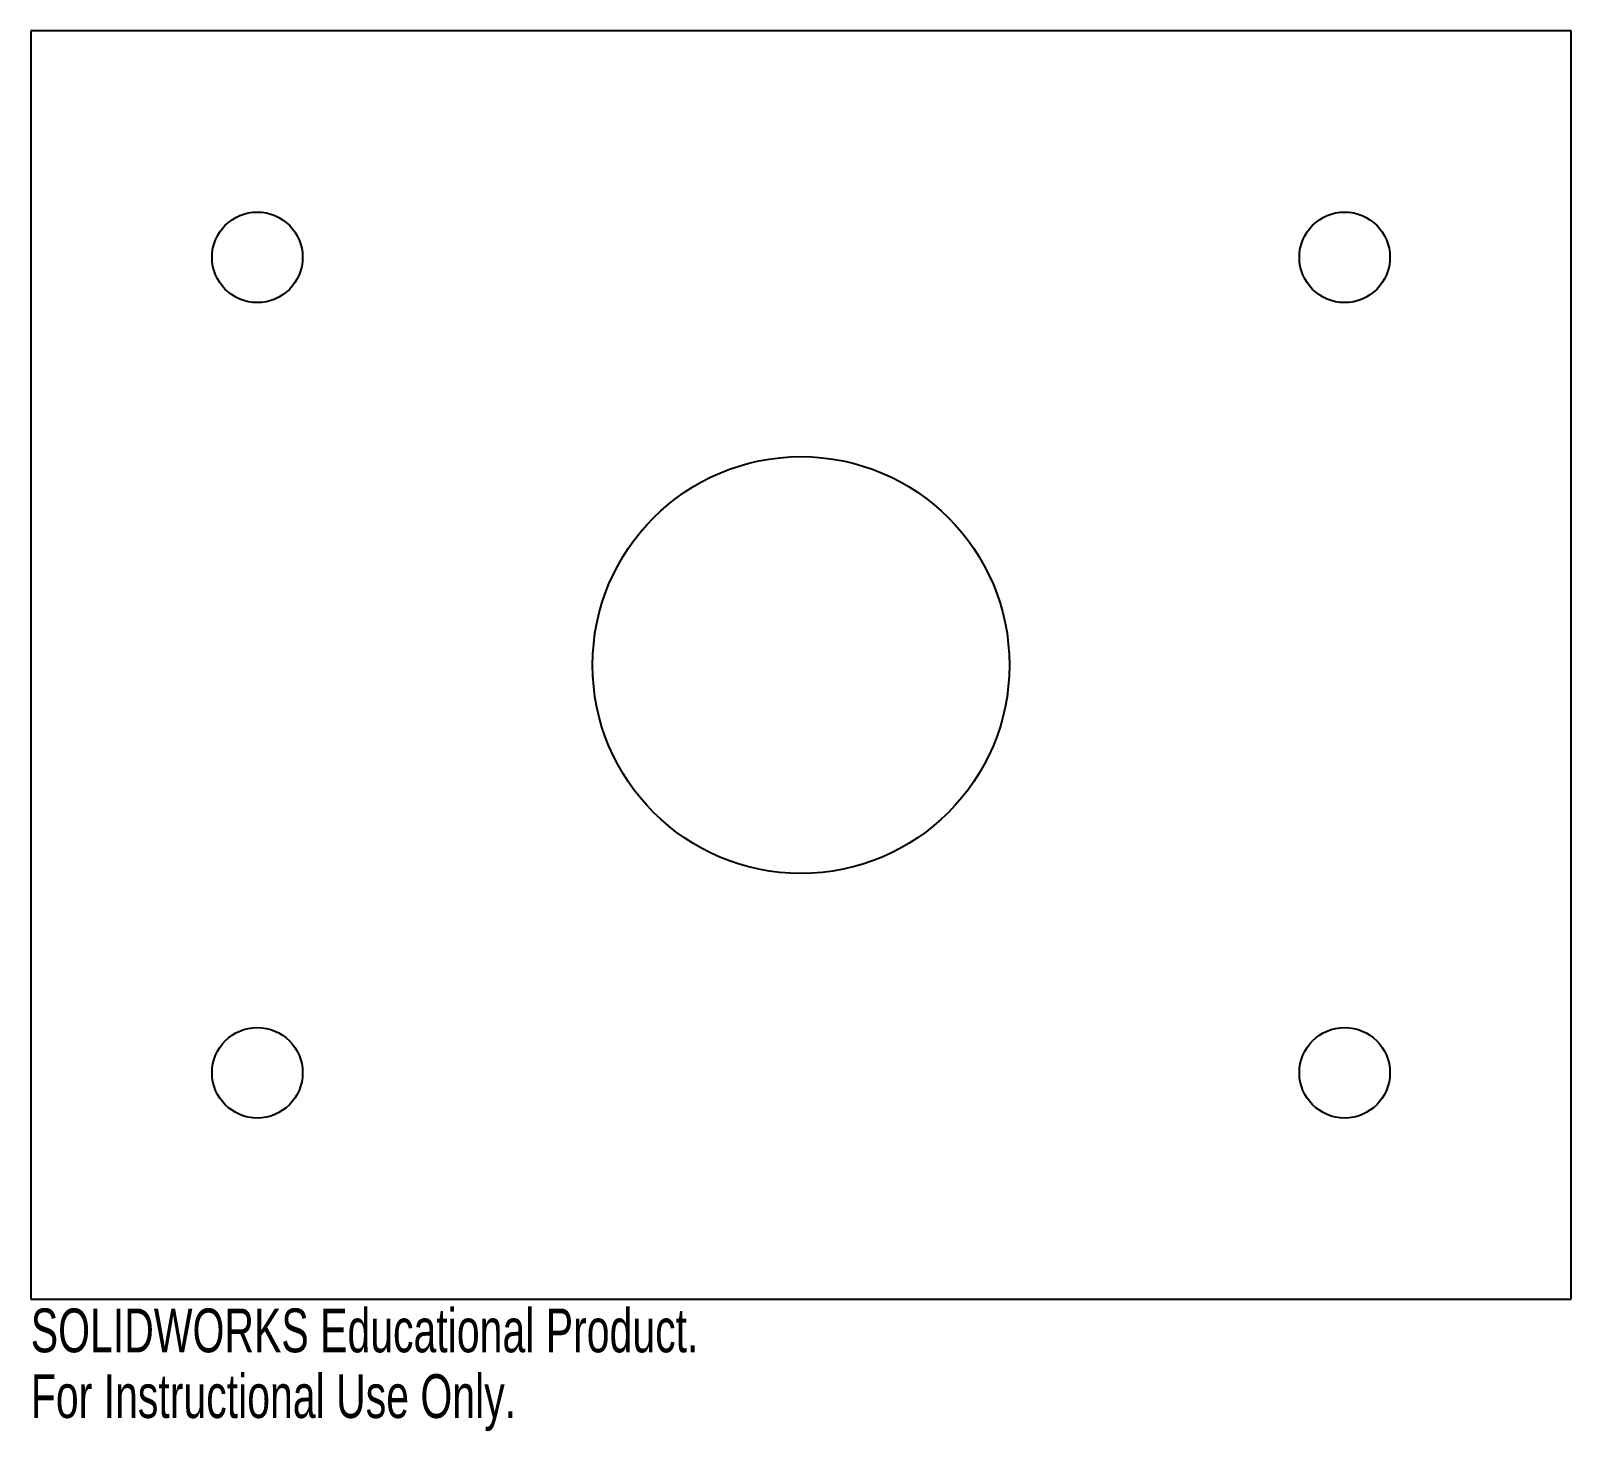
# Model space of a CAD drawing. Header units: millimetres. Extents: x -85 to 85, y -85 to 70.
import ezdxf

# ---------------------------------------------------------------- set-up
doc = ezdxf.new("R2010")
doc.units = ezdxf.units.MM
doc.styles.add('SLDTEXTSTYLE0', font='TXT', dxfattribs={"width": 0.7})

msp = doc.modelspace()

# ---------------------------------------------------------------- linework, layer by layer
at = {"color": 7, "linetype": 'Continuous', "lineweight": 25}
for p, q in [((-85, 70), (-85, -70)), ((85, 70), (-85, 70)), ((85, -70), (85, 70)), ((-85, -70), (85, -70))]:
    msp.add_line(p, q, dxfattribs=at)
for centre, radius in [((-60, 45), 5), ((60, 45), 5), ((0, 0), 23), ((-60, -45), 5), ((60, -45), 5)]:
    msp.add_circle(centre, radius, dxfattribs=at)

# ---------------------------------------------------------------- texts
at = {"color": 7, "linetype": 'Continuous', "char_height": 4.8336, "attachment_point": 1, "style": 'SLDTEXTSTYLE0'}
for s, insert in [('SOLIDWORKS Educational Product.', (-85, -71.02)), ('For Instructional Use Only.', (-85, -78.27))]:
    msp.add_mtext(s, dxfattribs=dict(at, insert=insert))

doc.saveas('drawing.dxf')
